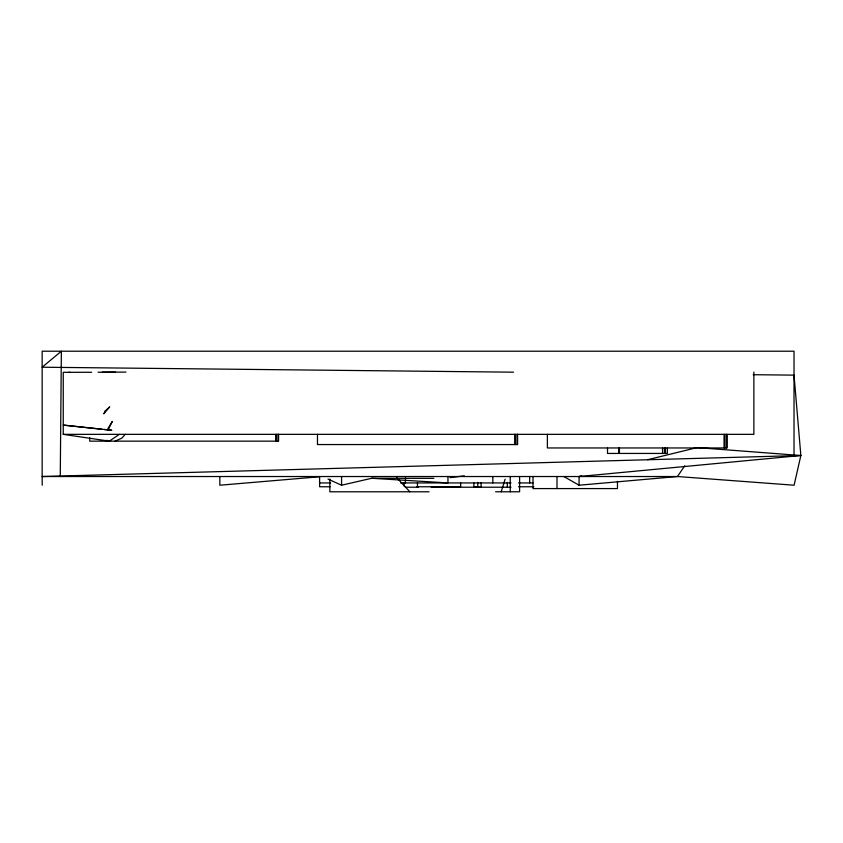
<?xml version="1.0" encoding="UTF-8"?>
<svg xmlns="http://www.w3.org/2000/svg" width="843" height="843" viewBox="0 0 843 843"><rect width="100%" height="100%" fill="white"/><g stroke="black" fill="none" stroke-linecap="round" stroke-linejoin="round"><path stroke-width="1.26" d="M60.264 476.527L61.36 351.215L42.15 367.221L513.556 372.184M753.199 374.703L794.022 375.135L800.85 455.505L794.095 485.22L677.456 476.527L42.15 476.527L42.15 351.215L794.022 351.215L794.022 455.641M501.185 491.785L505.115 479.235M684.727 465.81L677.456 476.527L579.067 485.22L563.809 476.527M125.228 434.345L121.771 438.17L115.07 441.152M91.687 372.279L63.246 372.321L63.246 434.345L109.274 441.152L119.358 434.345M579.067 485.22L579.067 476.527L581.607 475.905M647.593 459.73L697.087 447.591L800.85 455.505L579.067 476.527M328.001 479.087L341.573 485.22L371.679 478.276L433.86 478.339M450.046 477.654L464.293 475.831M319.76 476.748L219.833 485.22L219.833 476.527M125.965 372.09L98.094 372.227M800.85 455.505L42.15 476.527L42.224 485.22M68.852 372.311L70.043 372.311M102.319 372.206L115.417 372.174M63.246 434.345L753.863 434.345L753.863 372.079M319.613 482.934L330.593 482.934M400.594 482.934L511.069 482.934M518.519 482.934L532.997 482.934M330.129 486.759L319.613 486.759L319.613 476.527M416.79 486.759L460.636 486.759L460.636 482.923M479.045 486.759L473.84 486.759L473.84 482.923M518.519 486.759L533.851 486.759M405.293 487.212L418.212 487.212M431.237 487.212L511.016 487.212M429.098 491.785L329.845 491.785L329.845 479.066M495.61 491.785L519.604 491.785L519.604 476.527M371.679 478.276L447.96 482.934L447.96 476.527M101.592 429.192L63.246 425.093L111.813 430.288L104.142 429.466M106.829 440.299L109.274 441.152M396.61 477.486L409.846 491.785M726.972 434.345L726.972 447.96L547.381 447.96L547.381 434.345M726.687 434.345L726.687 447.96M725.054 434.345L725.054 447.96M724.063 434.345L724.063 447.96M667.393 447.96L667.393 453.439L607.508 453.439L607.508 447.96M665.454 447.96L665.475 453.439M664.484 447.96L664.484 453.439M662.545 447.96L662.545 453.439M619.436 447.96L619.436 453.439M617.466 481.353L617.466 488.582L532.997 488.582L532.997 476.527M557.002 476.527L557.002 488.582M529.657 476.527L529.657 482.934M517.602 434.345L517.602 444.556L317.474 444.556L317.474 434.345M517.317 434.345L517.317 444.556M515.684 434.345L515.684 444.556M514.683 434.345L514.683 444.556M510.257 476.527L510.257 491.785M507.328 482.459L507.328 487.212M492.818 476.527L492.818 482.934M481.1 482.459L481.1 487.212M477.749 482.459L477.749 487.212M417.475 482.459L417.475 487.212M405.451 477.812L405.451 482.934M404.082 482.459L404.082 486.021M341.573 476.527L341.573 485.22M278.58 434.345L278.58 441.152L89.727 441.152L89.727 437.749M278.295 434.345L278.295 441.152M276.662 434.345L276.662 441.152M275.661 434.345L275.661 441.152M108.557 428.802L107.936 430.288L112.298 421.437L107.936 428.518L108.557 428.802M105.291 410.878L103.794 413.808L109.716 406.884L105.291 410.878M618.688 453.439L618.688 447.96L618.657 453.439"/></g></svg>
